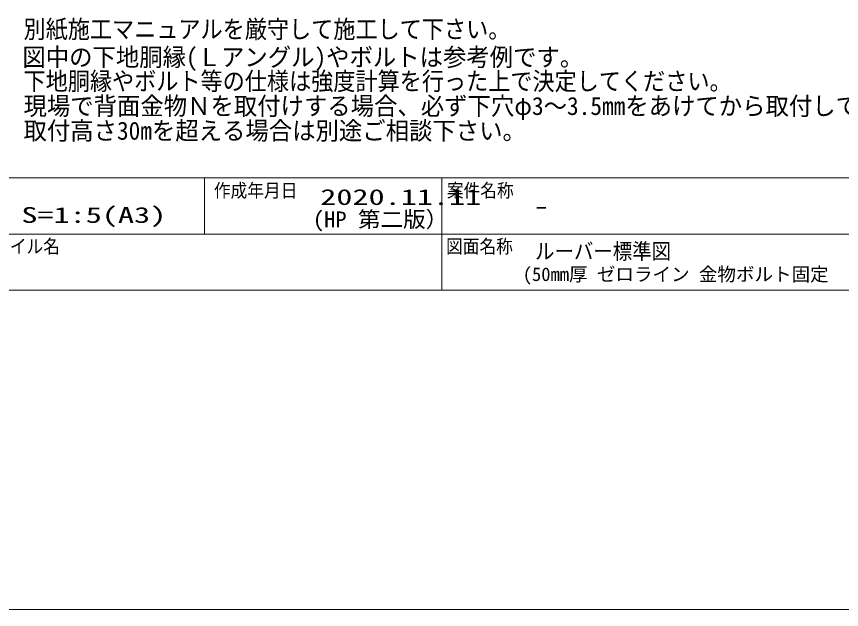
# Model space of a CAD drawing. Units: millimetres, scale not verified. Extents: x -1200 to 1200, y -342 to 342.
# Drawn here: x 979.3 to 1074.9, y -308.4 to -239.7 of the extents above; entities that cross this region are included whole.
import ezdxf
from ezdxf.enums import TextEntityAlignment as Align

# ---------------------------------------------------------------- set-up
doc = ezdxf.new("R2010")
doc.units = ezdxf.units.MM
doc.layers.add('0-0_一般', color=7, linetype='Continuous', lineweight=9)
doc.layers.add('0-1_0', color=7, linetype='Continuous', lineweight=9)
doc.layers.add('0-2_図枠', color=7, linetype='Continuous')
doc.styles.add('ＭＳ ゴシック', font='')
doc.styles.get('ＭＳ ゴシック').set_extended_font_data('MS Gothic')

# ---------------------------------------------------------------- blocks, each defined once
blk = doc.blocks.new('シンボル-33')
at = {"layer": '0-2_図枠', "style": 'ＭＳ ゴシック'}
for s, width, p in [('2020.11.11', 1.5, (13.33, 11.81)), ('(HP 第二版）', 1.05, (-8.13, -52.82))]:
    blk.add_text(s, height=45.71, dxfattribs=dict(at, width=width)).set_placement(p, align=Align.BOTTOM_LEFT)

msp = doc.modelspace()

# ---------------------------------------------------------------- linework, layer by layer
at = {"layer": '0-0_一般'}
for p, q in [((1001.107, -264.942), (1001.107, -258.442)), ((1028.607, -258.442), (1028.607, -271.442)), ((973.607, -264.942), (1028.607, -264.942)), ((1028.607, -264.942), (1098.607, -264.942)), ((1200, -308.442), (-1200, -308.442))]:
    msp.add_line(p, q, dxfattribs=at)
at = {"layer": '0-0_一般', "color": 4}
msp.add_line((1200, -308.442), (-600, -308.442), dxfattribs=at)
at = {"layer": '0-0_一般'}
for points in [[(698.607, 1.558), (1098.607, 1.558), (1098.607, -258.442), (698.607, -258.442)], [(698.607, -258.442), (1098.607, -258.442), (1098.607, -271.442), (698.607, -271.442)]]:
    msp.add_lwpolyline(points, close=True, dxfattribs=at)

# ---------------------------------------------------------------- block references
at = {"layer": '0-1_0', "xscale": 0.04, "yscale": 0.04}
msp.add_blockref('シンボル-33', (1013.997, -262.589), dxfattribs=at)

# ---------------------------------------------------------------- texts
at = {"layer": '0-0_一般', "style": 'ＭＳ ゴシック'}
for s, height, width, p in [('別紙施工マニュアルを厳守して施工して下さい。', 2.089, 0.9, (980.144, -242.869)), ('図中の下地胴縁(Ｌアングル)やボルトは参考例です。', 2.09, 0.95, (980.013, -246.11)), ('下地胴縁やボルト等の仕様は強度計算を行った上で決定してください。', 2.089, 0.9, (980.144, -248.894)), ('現場で背面金物Ｎを取付けする場合、必ず下穴φ3～3.5mmをあけてから取付して下さい。', 2.09, 0.95, (980.144, -251.77)), ('取付高さ30mを超える場合は別途ご相談下さい。', 2.09, 0.95, (980.144, -254.637)), ('作成年月日', 1.576, 0.9, (1002.207, -261.158)), ('案件名称', 1.576, 0.9, (1029.207, -261.152)), ('S=1:5(A3)', 1.828, 1.5, (979.894, -264.191)), ('-', 1.828, 1.5, (1039.229, -263.164)), ('ファイル名', 1.576, 0.9, (974.692, -267.625)), ('図面名称', 1.576, 0.9, (1029.11, -267.625)), (' ルーバー標準図', 1.833, 0.9, (1038.31, -268.395))]:
    msp.add_text(s, height=height, dxfattribs=dict(at, width=width)).set_placement(p, align=Align.BOTTOM_LEFT)
msp.add_text('(50mm厚 ゼロライン 金物ボルト固定', height=1.576, dxfattribs=at).set_placement((1038, -270.856), align=Align.BOTTOM_LEFT)

doc.saveas('drawing.dxf')
